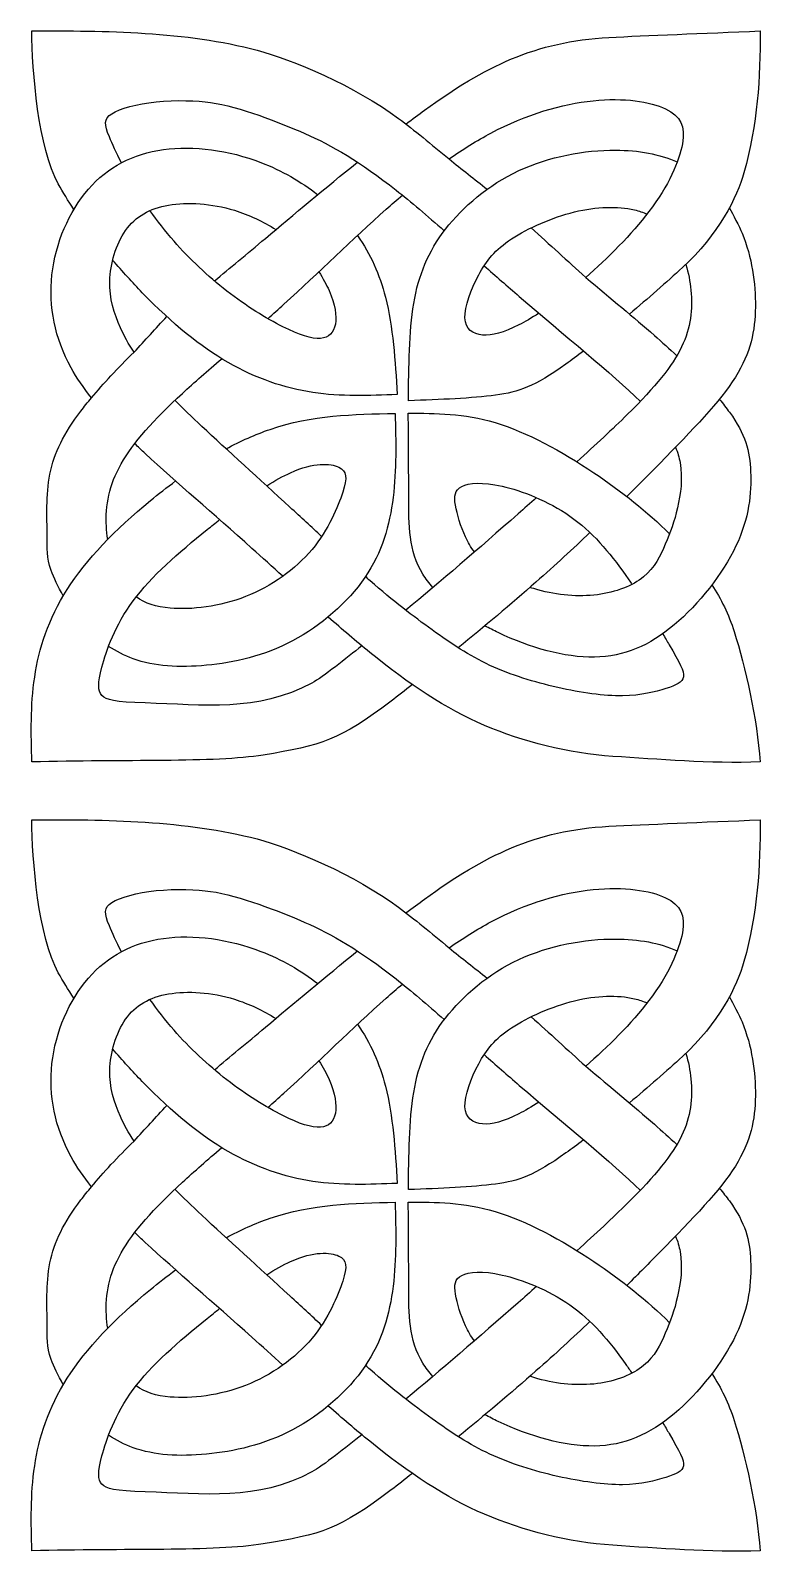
# Model space of a CAD drawing. Header units: millimetres. Extents: x 167 to 430, y 26 to 411.
# Drawn here: x 381 to 430.4, y 132.6 to 235.8 of the extents above; entities that cross this region are included whole.
import ezdxf

# ---------------------------------------------------------------- set-up
doc = ezdxf.new("R2010")
doc.units = ezdxf.units.MM
doc.layers.add('Default', color=7, linetype='Continuous')
doc.layers.add('DV1_Layer_1', color=7, linetype='Continuous')

# ---------------------------------------------------------------- blocks, each defined once
blk = doc.blocks.new('SE')
at = {"layer": 'DV1_Layer_1', "color": 7, "linetype": 'Continuous'}
for points, knots in [([(383.9, 223.65), (383.51, 224.23), (383.15, 224.81), (382.84, 225.38), (381.5, 227.8), (381.05, 233.03), (381.05, 235.75), (385.97, 235.78), (391.51, 235.72), (396.31, 234.44), (398.63, 233.83), (402.94, 232.02), (405.89, 229.82), (406.95, 229.02), (408.11, 228.08), (409.31, 227.07)], [0, 0, 0, 0, 0.166667, 0.166667, 0.166667, 0.333333, 0.333333, 0.333333, 0.5, 0.5, 0.5, 0.666667, 0.666667, 0.666667, 1, 1, 1, 1]), ([(406.39, 229.44), (406.82, 229.77), (407.25, 230.08), (407.65, 230.38), (411.73, 233.33), (415.14, 235.04), (420.14, 235.31), (422.65, 235.44), (426.52, 235.59), (430.39, 235.75), (430.41, 232.58), (430.19, 229.43), (429.29, 226.14), (428.83, 224.48), (427.56, 221.94), (425.13, 219.71), (424.05, 218.71), (422.79, 217.61), (421.53, 216.56)], [0, 0, 0, 0, 0.142857, 0.142857, 0.142857, 0.285714, 0.285714, 0.285714, 0.428571, 0.428571, 0.428571, 0.571429, 0.571429, 0.571429, 0.714286, 0.714286, 0.714286, 1, 1, 1, 1]), ([(409.31, 227.07), (410.25, 227.73), (411.2, 228.32), (412.15, 228.83), (414.56, 230.1), (416.98, 230.81), (419.07, 231.02), (421.17, 231.24), (422.93, 230.96), (423.97, 230.47), (425.01, 229.98), (425.32, 229.28), (425.12, 228.1), (424.91, 226.92), (424.19, 225.26), (422.85, 223.5), (421.68, 221.95), (420.04, 220.33), (418.57, 219.04)], [0, 0, 0, 0, 0.142857, 0.142857, 0.142857, 0.285714, 0.285714, 0.285714, 0.428571, 0.428571, 0.428571, 0.571429, 0.571429, 0.571429, 0.714286, 0.714286, 0.714286, 1, 1, 1, 1]), ([(387.12, 226.81), (386.77, 227.48), (386.49, 228.09), (386.3, 228.56), (385.95, 229.41), (385.91, 229.79), (386.46, 230.14), (387.01, 230.49), (388.15, 230.81), (389.47, 230.94), (390.78, 231.08), (392.28, 231.03), (393.15, 230.9), (395.14, 230.61), (397.74, 229.57), (399.54, 228.8), (401.34, 228.02), (403.31, 226.86), (405.72, 224.96), (406.74, 224.16), (407.83, 223.22), (408.99, 222.21)], [0, 0, 0, 0, 0.125, 0.125, 0.125, 0.25, 0.25, 0.25, 0.375, 0.375, 0.375, 0.5, 0.5, 0.5, 0.625, 0.625, 0.625, 0.75, 0.75, 0.75, 1, 1, 1, 1]), ([(385.09, 210.88), (384.56, 211.55), (384.09, 212.22), (383.71, 212.91), (382.61, 214.91), (382.17, 217.07), (382.41, 219.22), (382.65, 221.37), (383.57, 223.51), (384.88, 225.02), (386.2, 226.53), (387.91, 227.43), (389.96, 227.71), (392, 228), (394.39, 227.67), (396.57, 226.83), (397.97, 226.29), (399.28, 225.54), (400.42, 224.65)], [0, 0, 0, 0, 0.142857, 0.142857, 0.142857, 0.285714, 0.285714, 0.285714, 0.428571, 0.428571, 0.428571, 0.571429, 0.571429, 0.571429, 0.714286, 0.714286, 0.714286, 1, 1, 1, 1]), ([(418.42, 214.05), (418, 213.73), (417.6, 213.43), (417.23, 213.17), (415.07, 211.62), (414.05, 211.27), (412.46, 211.06), (410.87, 210.84), (408.72, 210.76), (406.56, 210.68), (406.58, 213), (406.6, 215.32), (406.92, 217.27), (407.25, 219.21), (407.89, 220.78), (409.07, 222.31), (410.25, 223.83), (411.97, 225.31), (414.04, 226.28), (416.1, 227.24), (418.49, 227.68), (420.59, 227.67), (422.16, 227.66), (423.56, 227.41), (424.77, 226.87)], [0, 0, 0, 0, 0.111111, 0.111111, 0.111111, 0.222222, 0.222222, 0.222222, 0.333333, 0.333333, 0.333333, 0.444444, 0.444444, 0.444444, 0.555556, 0.555556, 0.555556, 0.666667, 0.666667, 0.666667, 0.777778, 0.777778, 0.777778, 1, 1, 1, 1]), ([(393.42, 218.8), (394.45, 219.67), (395.6, 220.62), (396.87, 221.69), (398.77, 223.28), (400.97, 225.13), (403.1, 226.85)], [0, 0, 0, 0, 0.333333, 0.333333, 0.333333, 1, 1, 1, 1]), ([(387.97, 213.97), (387.6, 214.53), (387.31, 215.07), (387.05, 215.63), (386.62, 216.59), (386.3, 217.61), (386.33, 218.79), (386.36, 219.96), (386.74, 221.29), (387.4, 222.23), (388.07, 223.17), (389.03, 223.73), (390.31, 223.95), (391.6, 224.17), (393.22, 224.06), (394.77, 223.59), (395.76, 223.28), (396.72, 222.83), (397.58, 222.28)], [0, 0, 0, 0, 0.142857, 0.142857, 0.142857, 0.285714, 0.285714, 0.285714, 0.428571, 0.428571, 0.428571, 0.571429, 0.571429, 0.571429, 0.714286, 0.714286, 0.714286, 1, 1, 1, 1]), ([(397.03, 216.24), (397.4, 216.57), (397.77, 216.89), (398.13, 217.22), (400.51, 219.38), (402.74, 221.62), (405.05, 223.66), (405.41, 223.98), (405.78, 224.3), (406.15, 224.61)], [0, 0, 0, 0, 0.25, 0.25, 0.25, 0.5, 0.5, 0.5, 1, 1, 1, 1]), ([(400.5, 219.42), (400.78, 218.98), (401.01, 218.55), (401.18, 218.15), (401.6, 217.19), (401.71, 216.43), (401.61, 215.87), (401.5, 215.31), (401.19, 214.95), (400.6, 214.91), (400.02, 214.86), (399.16, 215.14), (398.04, 215.7), (396.93, 216.26), (395.56, 217.1), (394.26, 218.11), (392.96, 219.13), (391.72, 220.3), (390.68, 221.49), (390.08, 222.18), (389.54, 222.87), (389.05, 223.58)], [0, 0, 0, 0, 0.125, 0.125, 0.125, 0.25, 0.25, 0.25, 0.375, 0.375, 0.375, 0.5, 0.5, 0.5, 0.625, 0.625, 0.625, 0.75, 0.75, 0.75, 1, 1, 1, 1]), ([(415.4, 216.61), (414.9, 216.29), (414.45, 216.03), (414.04, 215.82), (413.01, 215.3), (412.22, 215.07), (411.58, 215.13), (410.93, 215.19), (410.42, 215.53), (410.39, 216.29), (410.36, 217.05), (410.8, 218.24), (411.32, 219.21), (411.84, 220.17), (412.43, 220.92), (413.55, 221.65), (414.66, 222.39), (416.29, 223.1), (417.8, 223.48), (419.32, 223.85), (420.73, 223.88), (421.87, 223.62), (422.17, 223.55), (422.46, 223.45), (422.73, 223.34)], [0, 0, 0, 0, 0.111111, 0.111111, 0.111111, 0.222222, 0.222222, 0.222222, 0.333333, 0.333333, 0.333333, 0.444444, 0.444444, 0.444444, 0.555556, 0.555556, 0.555556, 0.666667, 0.666667, 0.666667, 0.777778, 0.777778, 0.777778, 1, 1, 1, 1]), ([(428.3, 223.74), (428.52, 223.35), (428.98, 222.47), (429.16, 222.05), (429.83, 220.41), (430.08, 218.65), (430.06, 217.04), (430.04, 215.42), (429.75, 213.95), (427.66, 210.61), (425.85, 208.74), (423.58, 206.43), (422.88, 205.72), (422.14, 204.97), (421.36, 204.19)], [0, 0, 0, 0, 0.166667, 0.166667, 0.166667, 0.333333, 0.333333, 0.333333, 0.5, 0.5, 0.666667, 0.666667, 0.666667, 1, 1, 1, 1]), ([(403.1, 221.88), (404, 220.62), (404.6, 219.24), (405, 217.7), (405.52, 215.67), (405.66, 213.39), (405.8, 211.1), (403.9, 211.03), (401.99, 210.95), (400.08, 211.24), (398.16, 211.53), (396.24, 212.19), (394.35, 213.27), (392.46, 214.36), (390.6, 215.87), (388.53, 218), (387.87, 218.69), (387.19, 219.44), (386.52, 220.22)], [0, 0, 0, 0, 0.142857, 0.142857, 0.142857, 0.285714, 0.285714, 0.285714, 0.428571, 0.428571, 0.428571, 0.571429, 0.571429, 0.571429, 0.714286, 0.714286, 0.714286, 1, 1, 1, 1]), ([(411.69, 219.83), (412.46, 219.15), (413.26, 218.45), (414.07, 217.75), (417.11, 215.13), (420.35, 212.51), (422.27, 210.63)], [0, 0, 0, 0, 0.333333, 0.333333, 0.333333, 1, 1, 1, 1]), ([(425.36, 219.91), (425.52, 219.35), (425.64, 218.76), (425.7, 218.18), (425.83, 216.88), (425.69, 215.64), (425.06, 214.33), (424.43, 213.02), (423.32, 211.65), (421.38, 209.74), (420.42, 208.78), (419.24, 207.69), (417.97, 206.54)], [0, 0, 0, 0, 0.2, 0.2, 0.2, 0.4, 0.4, 0.4, 0.6, 0.6, 0.6, 1, 1, 1, 1]), ([(418.57, 219.04), (420.3, 217.59), (421.82, 216.34), (423.22, 215.11), (423.74, 214.65), (424.25, 214.19), (424.74, 213.73)], [0, 0, 0, 0, 0.333333, 0.333333, 0.333333, 1, 1, 1, 1]), ([(383.18, 197.45), (382.82, 198.08), (382.53, 198.68), (382.36, 199.17), (382.03, 200.1), (382.1, 200.6), (382.09, 201.64), (382.08, 202.68), (381.99, 204.27), (382.27, 205.71), (382.56, 207.16), (383.23, 208.47), (384.37, 209.98), (384.59, 210.27), (384.83, 210.57), (385.09, 210.88), (385.89, 211.84), (386.85, 212.88), (387.97, 213.97)], [0, 0, 0, 0, 0.142857, 0.142857, 0.142857, 0.285714, 0.285714, 0.285714, 0.428571, 0.428571, 0.428571, 0.571429, 0.571429, 0.571429, 0.714286, 0.714286, 0.714286, 1, 1, 1, 1]), ([(386.19, 201.28), (386.15, 201.57), (386.12, 201.87), (386.1, 202.16), (386.02, 203.6), (386.28, 204.96), (387.1, 206.4), (387.92, 207.85), (389.29, 209.38), (391.25, 211.18), (392.05, 211.92), (392.96, 212.71), (393.91, 213.53)], [0, 0, 0, 0, 0.2, 0.2, 0.2, 0.4, 0.4, 0.4, 0.6, 0.6, 0.6, 1, 1, 1, 1]), ([(400.68, 201.48), (400, 202.11), (399.28, 202.78), (398.53, 203.47), (396.5, 205.34), (394.26, 207.35), (392.57, 208.94), (391.87, 209.59), (391.27, 210.18), (390.74, 210.71)], [0, 0, 0, 0, 0.25, 0.25, 0.25, 0.5, 0.5, 0.5, 1, 1, 1, 1]), ([(427.62, 210.78), (427.87, 210.48), (428.1, 210.18), (428.31, 209.9), (429.39, 208.42), (429.68, 207.28), (429.74, 205.86), (429.81, 204.44), (429.64, 202.73), (428.75, 200.84), (427.86, 198.96), (426.23, 196.89), (422.9, 194.08), (421.18, 193.33), (419.16, 193.3), (417.13, 193.26), (414.8, 193.94), (412.64, 194.96), (412.34, 195.11), (412.03, 195.26), (411.73, 195.42)], [0, 0, 0, 0, 0.125, 0.125, 0.125, 0.25, 0.25, 0.25, 0.375, 0.375, 0.375, 0.5, 0.5, 0.625, 0.625, 0.625, 0.75, 0.75, 0.75, 1, 1, 1, 1]), ([(394.21, 207.42), (395.19, 207.95), (396.19, 208.4), (397.19, 208.74), (400.03, 209.71), (402.84, 209.77), (405.66, 209.82), (405.71, 207.91), (405.75, 206.01), (405.52, 204.13), (405.29, 202.25), (404.77, 200.4), (403.61, 198.7), (402.45, 196.99), (400.64, 195.42), (398.71, 194.4), (396.78, 193.38), (394.74, 192.92), (392.88, 192.75), (391.02, 192.57), (389.34, 192.67), (387.92, 193.18), (387.32, 193.4), (386.76, 193.69), (386.25, 194.03)], [0, 0, 0, 0, 0.111111, 0.111111, 0.111111, 0.222222, 0.222222, 0.222222, 0.333333, 0.333333, 0.333333, 0.444444, 0.444444, 0.444444, 0.555556, 0.555556, 0.555556, 0.666667, 0.666667, 0.666667, 0.777778, 0.777778, 0.777778, 1, 1, 1, 1]), ([(408.22, 198.02), (407.96, 198.31), (407.73, 198.61), (407.54, 198.92), (406.56, 200.49), (406.58, 202.28), (406.58, 204.14), (406.58, 205.99), (406.56, 207.91), (406.55, 209.83), (408.42, 209.83), (410.3, 209.84), (412.43, 209.2), (414.56, 208.56), (416.94, 207.26), (419.12, 205.8), (421.01, 204.54), (422.75, 203.14), (424.25, 201.66)], [0, 0, 0, 0, 0.142857, 0.142857, 0.142857, 0.285714, 0.285714, 0.285714, 0.428571, 0.428571, 0.428571, 0.571429, 0.571429, 0.571429, 0.714286, 0.714286, 0.714286, 1, 1, 1, 1]), ([(398.05, 198.78), (397.35, 199.42), (396.65, 200.05), (395.96, 200.67), (393.35, 203.02), (390.86, 205.13), (388.73, 207.1), (388.49, 207.33), (388.25, 207.55), (388.02, 207.77)], [0, 0, 0, 0, 0.25, 0.25, 0.25, 0.5, 0.5, 0.5, 1, 1, 1, 1]), ([(424.65, 207.53), (424.81, 207.17), (424.9, 206.83), (424.96, 206.49), (425.15, 205.41), (425, 204.35), (424.79, 203.43), (424.58, 202.51), (424.3, 201.74), (423.96, 200.95), (423.63, 200.17), (423.24, 199.37), (422.49, 198.75), (421.74, 198.13), (420.63, 197.7), (419.36, 197.53), (418.09, 197.37), (416.66, 197.48), (415.33, 197.86), (415.15, 197.91), (414.97, 197.97), (414.79, 198.03)], [0, 0, 0, 0, 0.125, 0.125, 0.125, 0.25, 0.25, 0.25, 0.375, 0.375, 0.375, 0.5, 0.5, 0.5, 0.625, 0.625, 0.625, 0.75, 0.75, 0.75, 1, 1, 1, 1]), ([(396.96, 204.91), (397.53, 205.27), (398.07, 205.58), (398.57, 205.8), (400.16, 206.53), (401.28, 206.44), (401.84, 206.18), (402.41, 205.91), (402.42, 205.47), (402.11, 204.48), (401.79, 203.49), (401.15, 201.95), (400.03, 200.6), (398.9, 199.25), (397.29, 198.09), (395.53, 197.4), (393.77, 196.72), (391.86, 196.49), (390.42, 196.62), (389.47, 196.7), (388.72, 196.94), (388.11, 197.38)], [0, 0, 0, 0, 0.125, 0.125, 0.125, 0.25, 0.25, 0.25, 0.375, 0.375, 0.375, 0.5, 0.5, 0.5, 0.625, 0.625, 0.625, 0.75, 0.75, 0.75, 1, 1, 1, 1]), ([(406.83, 191.44), (406.32, 191.04), (405.84, 190.65), (405.4, 190.32), (401.87, 187.66), (400.69, 187.3), (396.71, 186.66), (393.47, 186.13), (387.24, 186.37), (381.05, 186.19), (381, 188.1), (380.95, 190), (381.24, 191.95), (381.53, 193.89), (382.16, 195.87), (383.45, 197.89), (384.73, 199.9), (386.68, 201.94), (389.08, 203.91), (389.63, 204.36), (390.2, 204.8), (390.79, 205.24)], [0, 0, 0, 0, 0.125, 0.125, 0.125, 0.25, 0.25, 0.25, 0.375, 0.375, 0.375, 0.5, 0.5, 0.5, 0.625, 0.625, 0.625, 0.75, 0.75, 0.75, 1, 1, 1, 1]), ([(411.03, 200.43), (410.78, 200.75), (410.6, 201.09), (410.43, 201.45), (410.1, 202.16), (409.85, 202.98), (409.64, 204.21), (409.69, 204.62), (410.17, 204.87), (410.65, 205.11), (411.56, 205.19), (412.9, 204.89), (414.24, 204.58), (416.02, 203.89), (417.5, 202.86), (418.98, 201.82), (420.16, 200.44), (421.29, 198.83), (421.43, 198.63), (421.57, 198.43), (421.7, 198.23)], [0, 0, 0, 0, 0.125, 0.125, 0.125, 0.25, 0.25, 0.375, 0.375, 0.375, 0.5, 0.5, 0.5, 0.625, 0.625, 0.625, 0.75, 0.75, 0.75, 1, 1, 1, 1]), ([(415.24, 204.11), (414.82, 203.74), (414.4, 203.37), (413.99, 203.01), (411.31, 200.65), (408.68, 198.37), (406.39, 196.48)], [0, 0, 0, 0, 0.333333, 0.333333, 0.333333, 1, 1, 1, 1]), ([(403.4, 194.06), (402.36, 193.24), (400.8, 191.96), (400.01, 191.54), (396.32, 189.55), (392.67, 190.07), (388.73, 190.19), (386.64, 190.26), (386.08, 190.39), (385.51, 191.02), (385.5, 191.52), (385.79, 192.63), (386.09, 193.74), (386.69, 195.46), (389.14, 198.77), (390.98, 200.38), (392.93, 201.95), (393.21, 202.17), (393.49, 202.4), (393.77, 202.62)], [0, 0, 0, 0, 0.125, 0.125, 0.125, 0.25, 0.25, 0.25, 0.375, 0.375, 0.5, 0.5, 0.5, 0.625, 0.625, 0.75, 0.75, 0.75, 1, 1, 1, 1]), ([(418.85, 201.74), (417.72, 200.66), (416.51, 199.54), (415.2, 198.38), (413.51, 196.89), (411.67, 195.35), (409.93, 193.93)], [0, 0, 0, 0, 0.333333, 0.333333, 0.333333, 1, 1, 1, 1]), ([(427.12, 198.21), (427.74, 197.25), (428.25, 196.2), (428.63, 195.03), (429.39, 192.65), (430.17, 189.09), (430.39, 186.19), (426.99, 186.08), (423.44, 186.37), (420.41, 186.57), (417.38, 186.77), (414.31, 187.56), (411.71, 188.67), (409.11, 189.78), (406.58, 191.48), (403.94, 193.62), (403.01, 194.37), (402.07, 195.18), (401.13, 196.01)], [0, 0, 0, 0, 0.142857, 0.142857, 0.142857, 0.285714, 0.285714, 0.285714, 0.428571, 0.428571, 0.428571, 0.571429, 0.571429, 0.571429, 0.714286, 0.714286, 0.714286, 1, 1, 1, 1]), ([(423.79, 194.89), (423.95, 194.62), (424.09, 194.37), (424.22, 194.14), (424.93, 192.93), (425.25, 192.35), (425.19, 191.96), (425.13, 191.58), (424.69, 191.39), (423.99, 191.17), (423.3, 190.95), (422.33, 190.69), (419.81, 190.66), (418.25, 190.88), (415.09, 191.6), (413.49, 192.09), (412.08, 192.74), (410.67, 193.4), (409.45, 194.22), (408.16, 195.15), (406.88, 196.07), (405.54, 197.1), (403.96, 198.48), (403.86, 198.57), (403.76, 198.66), (403.65, 198.76)], [0, 0, 0, 0, 0.1, 0.1, 0.1, 0.2, 0.2, 0.2, 0.3, 0.3, 0.3, 0.4, 0.4, 0.5, 0.5, 0.6, 0.6, 0.6, 0.7, 0.7, 0.7, 0.8, 0.8, 0.8, 1, 1, 1, 1]), ([(383.9, 170.17), (383.51, 170.75), (383.15, 171.34), (382.84, 171.9), (381.5, 174.32), (381.05, 179.55), (381.05, 182.27), (385.97, 182.3), (391.51, 182.24), (396.31, 180.97), (398.63, 180.35), (402.94, 178.54), (405.89, 176.34), (406.95, 175.55), (408.11, 174.6), (409.31, 173.59)], [0, 0, 0, 0, 0.166667, 0.166667, 0.166667, 0.333333, 0.333333, 0.333333, 0.5, 0.5, 0.5, 0.666667, 0.666667, 0.666667, 1, 1, 1, 1]), ([(406.39, 175.96), (406.82, 176.29), (407.25, 176.6), (407.65, 176.9), (411.73, 179.85), (415.14, 181.56), (420.14, 181.83), (422.65, 181.96), (426.52, 182.11), (430.39, 182.27), (430.41, 179.1), (430.19, 175.95), (429.29, 172.66), (428.83, 171), (427.56, 168.46), (425.13, 166.23), (424.05, 165.23), (422.79, 164.13), (421.53, 163.08)], [0, 0, 0, 0, 0.142857, 0.142857, 0.142857, 0.285714, 0.285714, 0.285714, 0.428571, 0.428571, 0.428571, 0.571429, 0.571429, 0.571429, 0.714286, 0.714286, 0.714286, 1, 1, 1, 1]), ([(387.12, 173.33), (386.77, 174), (386.49, 174.61), (386.3, 175.08), (385.95, 175.93), (385.91, 176.31), (386.46, 176.66), (387.01, 177.01), (388.15, 177.33), (389.47, 177.47), (390.78, 177.6), (392.28, 177.55), (393.15, 177.42), (395.14, 177.13), (397.74, 176.09), (399.54, 175.32), (401.34, 174.54), (403.31, 173.39), (405.72, 171.48), (406.74, 170.68), (407.83, 169.74), (408.99, 168.73)], [0, 0, 0, 0, 0.125, 0.125, 0.125, 0.25, 0.25, 0.25, 0.375, 0.375, 0.375, 0.5, 0.5, 0.5, 0.625, 0.625, 0.625, 0.75, 0.75, 0.75, 1, 1, 1, 1]), ([(409.31, 173.59), (410.25, 174.25), (411.2, 174.84), (412.15, 175.35), (414.56, 176.63), (416.98, 177.33), (419.07, 177.54), (421.17, 177.76), (422.93, 177.48), (423.97, 176.99), (425.01, 176.5), (425.32, 175.8), (425.12, 174.62), (424.91, 173.44), (424.19, 171.78), (422.85, 170.02), (421.68, 168.47), (420.04, 166.85), (418.57, 165.57)], [0, 0, 0, 0, 0.142857, 0.142857, 0.142857, 0.285714, 0.285714, 0.285714, 0.428571, 0.428571, 0.428571, 0.571429, 0.571429, 0.571429, 0.714286, 0.714286, 0.714286, 1, 1, 1, 1]), ([(385.09, 157.4), (384.56, 158.07), (384.09, 158.74), (383.71, 159.43), (382.61, 161.43), (382.17, 163.59), (382.41, 165.74), (382.65, 167.89), (383.57, 170.03), (384.88, 171.54), (386.2, 173.05), (387.91, 173.95), (389.96, 174.23), (392, 174.52), (394.39, 174.19), (396.57, 173.35), (397.97, 172.81), (399.28, 172.06), (400.42, 171.17)], [0, 0, 0, 0, 0.142857, 0.142857, 0.142857, 0.285714, 0.285714, 0.285714, 0.428571, 0.428571, 0.428571, 0.571429, 0.571429, 0.571429, 0.714286, 0.714286, 0.714286, 1, 1, 1, 1]), ([(393.42, 165.32), (394.45, 166.19), (395.6, 167.14), (396.87, 168.21), (398.77, 169.8), (400.97, 171.65), (403.1, 173.38)], [0, 0, 0, 0, 0.333333, 0.333333, 0.333333, 1, 1, 1, 1]), ([(418.42, 160.57), (418, 160.25), (417.6, 159.95), (417.23, 159.69), (415.07, 158.14), (414.05, 157.79), (412.46, 157.58), (410.87, 157.37), (408.72, 157.28), (406.56, 157.2), (406.58, 159.52), (406.6, 161.84), (406.92, 163.79), (407.25, 165.73), (407.89, 167.3), (409.07, 168.83), (410.25, 170.35), (411.97, 171.84), (414.04, 172.8), (416.1, 173.76), (418.49, 174.2), (420.59, 174.19), (422.16, 174.18), (423.56, 173.93), (424.77, 173.39)], [0, 0, 0, 0, 0.111111, 0.111111, 0.111111, 0.222222, 0.222222, 0.222222, 0.333333, 0.333333, 0.333333, 0.444444, 0.444444, 0.444444, 0.555556, 0.555556, 0.555556, 0.666667, 0.666667, 0.666667, 0.777778, 0.777778, 0.777778, 1, 1, 1, 1]), ([(387.97, 160.49), (387.6, 161.05), (387.31, 161.59), (387.05, 162.15), (386.62, 163.11), (386.3, 164.13), (386.33, 165.31), (386.36, 166.48), (386.74, 167.81), (387.4, 168.75), (388.07, 169.7), (389.03, 170.25), (390.31, 170.47), (391.6, 170.69), (393.22, 170.58), (394.77, 170.11), (395.76, 169.8), (396.72, 169.35), (397.58, 168.8)], [0, 0, 0, 0, 0.142857, 0.142857, 0.142857, 0.285714, 0.285714, 0.285714, 0.428571, 0.428571, 0.428571, 0.571429, 0.571429, 0.571429, 0.714286, 0.714286, 0.714286, 1, 1, 1, 1]), ([(397.03, 162.76), (397.4, 163.09), (397.77, 163.41), (398.13, 163.74), (400.51, 165.9), (402.74, 168.14), (405.05, 170.18), (405.41, 170.5), (405.78, 170.82), (406.15, 171.13)], [0, 0, 0, 0, 0.25, 0.25, 0.25, 0.5, 0.5, 0.5, 1, 1, 1, 1]), ([(415.4, 163.13), (414.9, 162.81), (414.45, 162.55), (414.04, 162.34), (413.01, 161.82), (412.22, 161.6), (411.58, 161.65), (410.93, 161.71), (410.42, 162.05), (410.39, 162.81), (410.36, 163.58), (410.8, 164.76), (411.32, 165.73), (411.84, 166.69), (412.43, 167.44), (413.55, 168.17), (414.66, 168.91), (416.29, 169.62), (417.8, 170), (419.32, 170.37), (420.73, 170.41), (421.87, 170.14), (422.17, 170.07), (422.46, 169.97), (422.73, 169.86)], [0, 0, 0, 0, 0.111111, 0.111111, 0.111111, 0.222222, 0.222222, 0.222222, 0.333333, 0.333333, 0.333333, 0.444444, 0.444444, 0.444444, 0.555556, 0.555556, 0.555556, 0.666667, 0.666667, 0.666667, 0.777778, 0.777778, 0.777778, 1, 1, 1, 1]), ([(428.3, 170.27), (428.52, 169.87), (428.98, 168.99), (429.16, 168.57), (429.83, 166.93), (430.08, 165.17), (430.06, 163.56), (430.04, 161.94), (429.75, 160.47), (427.66, 157.13), (425.85, 155.26), (423.58, 152.95), (422.88, 152.24), (422.14, 151.49), (421.36, 150.71)], [0, 0, 0, 0, 0.166667, 0.166667, 0.166667, 0.333333, 0.333333, 0.333333, 0.5, 0.5, 0.666667, 0.666667, 0.666667, 1, 1, 1, 1]), ([(400.5, 165.94), (400.78, 165.5), (401.01, 165.07), (401.18, 164.67), (401.6, 163.71), (401.71, 162.95), (401.61, 162.39), (401.5, 161.83), (401.19, 161.47), (400.6, 161.43), (400.02, 161.39), (399.16, 161.66), (398.04, 162.22), (396.93, 162.78), (395.56, 163.63), (394.26, 164.64), (392.96, 165.65), (391.72, 166.82), (390.68, 168.01), (390.08, 168.7), (389.54, 169.39), (389.05, 170.1)], [0, 0, 0, 0, 0.125, 0.125, 0.125, 0.25, 0.25, 0.25, 0.375, 0.375, 0.375, 0.5, 0.5, 0.5, 0.625, 0.625, 0.625, 0.75, 0.75, 0.75, 1, 1, 1, 1]), ([(403.1, 168.41), (404, 167.14), (404.6, 165.76), (405, 164.22), (405.52, 162.2), (405.66, 159.91), (405.8, 157.62), (403.9, 157.55), (401.99, 157.47), (400.08, 157.76), (398.16, 158.05), (396.24, 158.71), (394.35, 159.79), (392.46, 160.88), (390.6, 162.39), (388.53, 164.53), (387.87, 165.21), (387.19, 165.96), (386.52, 166.74)], [0, 0, 0, 0, 0.142857, 0.142857, 0.142857, 0.285714, 0.285714, 0.285714, 0.428571, 0.428571, 0.428571, 0.571429, 0.571429, 0.571429, 0.714286, 0.714286, 0.714286, 1, 1, 1, 1]), ([(411.69, 166.35), (412.46, 165.67), (413.26, 164.97), (414.07, 164.27), (417.11, 161.65), (420.35, 159.03), (422.27, 157.15)], [0, 0, 0, 0, 0.333333, 0.333333, 0.333333, 1, 1, 1, 1]), ([(425.36, 166.43), (425.52, 165.87), (425.64, 165.28), (425.7, 164.7), (425.83, 163.4), (425.69, 162.16), (425.06, 160.85), (424.43, 159.55), (423.32, 158.17), (421.38, 156.26), (420.42, 155.3), (419.24, 154.21), (417.97, 153.06)], [0, 0, 0, 0, 0.2, 0.2, 0.2, 0.4, 0.4, 0.4, 0.6, 0.6, 0.6, 1, 1, 1, 1]), ([(418.57, 165.57), (420.3, 164.11), (421.82, 162.86), (423.22, 161.63), (423.74, 161.17), (424.25, 160.71), (424.74, 160.26)], [0, 0, 0, 0, 0.333333, 0.333333, 0.333333, 1, 1, 1, 1]), ([(383.18, 143.97), (382.82, 144.6), (382.53, 145.2), (382.36, 145.69), (382.03, 146.62), (382.1, 147.12), (382.09, 148.16), (382.08, 149.2), (381.99, 150.79), (382.27, 152.23), (382.56, 153.68), (383.23, 154.99), (384.37, 156.5), (384.59, 156.79), (384.83, 157.09), (385.09, 157.4), (385.89, 158.36), (386.85, 159.4), (387.97, 160.49)], [0, 0, 0, 0, 0.142857, 0.142857, 0.142857, 0.285714, 0.285714, 0.285714, 0.428571, 0.428571, 0.428571, 0.571429, 0.571429, 0.571429, 0.714286, 0.714286, 0.714286, 1, 1, 1, 1]), ([(386.19, 147.8), (386.15, 148.09), (386.12, 148.39), (386.1, 148.69), (386.02, 150.12), (386.28, 151.48), (387.1, 152.92), (387.92, 154.37), (389.29, 155.9), (391.25, 157.7), (392.05, 158.44), (392.96, 159.23), (393.91, 160.05)], [0, 0, 0, 0, 0.2, 0.2, 0.2, 0.4, 0.4, 0.4, 0.6, 0.6, 0.6, 1, 1, 1, 1]), ([(400.68, 148), (400, 148.63), (399.28, 149.3), (398.53, 149.99), (396.5, 151.86), (394.26, 153.87), (392.57, 155.46), (391.87, 156.11), (391.27, 156.7), (390.74, 157.23)], [0, 0, 0, 0, 0.25, 0.25, 0.25, 0.5, 0.5, 0.5, 1, 1, 1, 1]), ([(427.62, 157.3), (427.87, 157), (428.1, 156.71), (428.31, 156.43), (429.39, 154.94), (429.68, 153.8), (429.74, 152.38), (429.81, 150.96), (429.64, 149.25), (428.75, 147.36), (427.86, 145.48), (426.23, 143.41), (424.56, 142.01), (422.9, 140.6), (421.18, 139.85), (419.16, 139.82), (417.13, 139.79), (414.8, 140.46), (412.64, 141.48), (412.34, 141.63), (412.03, 141.78), (411.73, 141.94)], [0, 0, 0, 0, 0.125, 0.125, 0.125, 0.25, 0.25, 0.25, 0.375, 0.375, 0.375, 0.5, 0.5, 0.5, 0.625, 0.625, 0.625, 0.75, 0.75, 0.75, 1, 1, 1, 1]), ([(394.21, 153.94), (395.19, 154.47), (396.19, 154.92), (397.19, 155.26), (400.03, 156.23), (402.84, 156.29), (405.66, 156.34), (405.71, 154.43), (405.75, 152.53), (405.52, 150.65), (405.29, 148.77), (404.77, 146.93), (403.61, 145.22), (402.45, 143.51), (400.64, 141.94), (398.71, 140.92), (396.78, 139.9), (394.74, 139.44), (392.88, 139.27), (391.02, 139.09), (389.34, 139.19), (387.92, 139.7), (387.32, 139.92), (386.76, 140.21), (386.25, 140.55)], [0, 0, 0, 0, 0.111111, 0.111111, 0.111111, 0.222222, 0.222222, 0.222222, 0.333333, 0.333333, 0.333333, 0.444444, 0.444444, 0.444444, 0.555556, 0.555556, 0.555556, 0.666667, 0.666667, 0.666667, 0.777778, 0.777778, 0.777778, 1, 1, 1, 1]), ([(408.22, 144.54), (407.96, 144.83), (407.73, 145.13), (407.54, 145.44), (406.56, 147.01), (406.58, 148.8), (406.58, 150.66), (406.58, 152.51), (406.56, 154.43), (406.55, 156.35), (408.42, 156.35), (410.3, 156.36), (414.56, 155.08), (416.94, 153.78), (419.12, 152.33), (421.01, 151.06), (422.75, 149.67), (424.25, 148.18)], [0, 0, 0, 0, 0.142857, 0.142857, 0.142857, 0.285714, 0.285714, 0.285714, 0.428571, 0.428571, 0.428571, 0.571429, 0.571429, 0.714286, 0.714286, 0.714286, 1, 1, 1, 1]), ([(398.05, 145.3), (397.35, 145.94), (396.65, 146.58), (395.96, 147.19), (393.35, 149.54), (390.86, 151.65), (388.73, 153.62), (388.49, 153.85), (388.25, 154.07), (388.02, 154.29)], [0, 0, 0, 0, 0.25, 0.25, 0.25, 0.5, 0.5, 0.5, 1, 1, 1, 1]), ([(424.65, 154.05), (424.81, 153.69), (424.9, 153.35), (424.96, 153.01), (425.15, 151.93), (425, 150.87), (424.79, 149.95), (424.58, 149.03), (424.3, 148.26), (423.96, 147.47), (423.63, 146.69), (423.24, 145.89), (422.49, 145.27), (421.74, 144.65), (420.63, 144.22), (419.36, 144.05), (418.09, 143.89), (416.66, 144), (415.33, 144.38), (415.15, 144.43), (414.97, 144.49), (414.79, 144.55)], [0, 0, 0, 0, 0.125, 0.125, 0.125, 0.25, 0.25, 0.25, 0.375, 0.375, 0.375, 0.5, 0.5, 0.5, 0.625, 0.625, 0.625, 0.75, 0.75, 0.75, 1, 1, 1, 1]), ([(396.96, 151.43), (397.53, 151.79), (398.07, 152.1), (398.57, 152.32), (400.16, 153.05), (401.28, 152.96), (401.84, 152.7), (402.41, 152.43), (402.42, 151.99), (402.11, 151), (401.79, 150.01), (401.15, 148.47), (400.03, 147.12), (398.9, 145.77), (397.29, 144.61), (395.53, 143.93), (393.77, 143.24), (391.86, 143.01), (390.42, 143.14), (389.47, 143.22), (388.72, 143.46), (388.11, 143.9)], [0, 0, 0, 0, 0.125, 0.125, 0.125, 0.25, 0.25, 0.25, 0.375, 0.375, 0.375, 0.5, 0.5, 0.5, 0.625, 0.625, 0.625, 0.75, 0.75, 0.75, 1, 1, 1, 1]), ([(406.83, 137.96), (406.32, 137.56), (405.84, 137.17), (405.4, 136.84), (401.87, 134.18), (400.69, 133.83), (396.71, 133.18), (393.47, 132.65), (387.24, 132.89), (381.05, 132.71), (381, 134.62), (380.95, 136.52), (381.24, 138.47), (381.53, 140.41), (382.16, 142.39), (383.45, 144.41), (384.73, 146.42), (386.68, 148.47), (389.08, 150.43), (389.63, 150.88), (390.2, 151.33), (390.79, 151.76)], [0, 0, 0, 0, 0.125, 0.125, 0.125, 0.25, 0.25, 0.25, 0.375, 0.375, 0.375, 0.5, 0.5, 0.5, 0.625, 0.625, 0.625, 0.75, 0.75, 0.75, 1, 1, 1, 1]), ([(411.03, 146.95), (410.78, 147.27), (410.6, 147.61), (410.43, 147.97), (410.1, 148.69), (409.85, 149.5), (409.75, 150.11), (409.64, 150.73), (409.69, 151.14), (410.17, 151.39), (410.65, 151.63), (411.56, 151.72), (412.9, 151.41), (414.24, 151.11), (416.02, 150.41), (417.5, 149.38), (418.98, 148.34), (420.16, 146.96), (421.29, 145.35), (421.43, 145.15), (421.57, 144.95), (421.7, 144.75)], [0, 0, 0, 0, 0.125, 0.125, 0.125, 0.25, 0.25, 0.25, 0.375, 0.375, 0.375, 0.5, 0.5, 0.5, 0.625, 0.625, 0.625, 0.75, 0.75, 0.75, 1, 1, 1, 1]), ([(415.24, 150.63), (414.82, 150.26), (414.4, 149.89), (413.99, 149.53), (411.31, 147.18), (408.68, 144.9), (406.39, 143)], [0, 0, 0, 0, 0.333333, 0.333333, 0.333333, 1, 1, 1, 1]), ([(403.4, 140.58), (402.36, 139.77), (400.8, 138.48), (400.01, 138.06), (396.32, 136.07), (392.67, 136.59), (388.73, 136.71), (386.64, 136.78), (386.08, 136.91), (385.51, 137.54), (385.5, 138.04), (385.79, 139.15), (386.09, 140.26), (386.69, 141.98), (387.91, 143.64), (389.14, 145.3), (390.98, 146.9), (392.93, 148.47), (393.21, 148.69), (393.49, 148.92), (393.77, 149.14)], [0, 0, 0, 0, 0.125, 0.125, 0.125, 0.25, 0.25, 0.25, 0.375, 0.375, 0.5, 0.5, 0.5, 0.625, 0.625, 0.625, 0.75, 0.75, 0.75, 1, 1, 1, 1]), ([(418.85, 148.27), (417.72, 147.18), (416.51, 146.06), (415.2, 144.91), (413.51, 143.41), (411.67, 141.87), (409.93, 140.45)], [0, 0, 0, 0, 0.333333, 0.333333, 0.333333, 1, 1, 1, 1]), ([(427.12, 144.73), (427.74, 143.77), (428.25, 142.72), (428.63, 141.55), (429.39, 139.17), (430.17, 135.61), (430.39, 132.71), (426.99, 132.6), (423.44, 132.89), (420.41, 133.09), (417.38, 133.3), (414.31, 134.08), (411.71, 135.19), (409.11, 136.3), (406.58, 138), (403.94, 140.14), (403.01, 140.89), (402.07, 141.7), (401.13, 142.53)], [0, 0, 0, 0, 0.142857, 0.142857, 0.142857, 0.285714, 0.285714, 0.285714, 0.428571, 0.428571, 0.428571, 0.571429, 0.571429, 0.571429, 0.714286, 0.714286, 0.714286, 1, 1, 1, 1]), ([(423.79, 141.41), (423.95, 141.14), (424.09, 140.89), (424.22, 140.66), (424.93, 139.45), (425.25, 138.87), (425.19, 138.48), (425.13, 138.1), (424.69, 137.92), (423.99, 137.69), (423.3, 137.47), (422.33, 137.21), (419.81, 137.18), (418.25, 137.41), (416.67, 137.76), (415.09, 138.12), (413.49, 138.61), (412.08, 139.27), (410.67, 139.92), (409.45, 140.74), (408.16, 141.67), (406.88, 142.59), (405.54, 143.62), (403.96, 145.01), (403.86, 145.09), (403.76, 145.19), (403.65, 145.28)], [0, 0, 0, 0, 0.1, 0.1, 0.1, 0.2, 0.2, 0.2, 0.3, 0.3, 0.3, 0.4, 0.4, 0.5, 0.5, 0.5, 0.6, 0.6, 0.6, 0.7, 0.7, 0.7, 0.8, 0.8, 0.8, 1, 1, 1, 1])]:
    blk.add_open_spline(points, degree=3, knots=knots, dxfattribs=at)
for points in [[(409.31, 227.07), (410.17, 226.38), (411.04, 225.7), (411.9, 225.02)], [(409.31, 227.07), (410.17, 226.38), (411.04, 225.7), (411.9, 225.02)], [(414.88, 222.4), (416.11, 221.28), (417.34, 220.16), (418.57, 219.04)], [(414.88, 222.4), (416.11, 221.28), (417.34, 220.16), (418.57, 219.04)], [(414.88, 222.4), (416.11, 221.28), (417.34, 220.16), (418.57, 219.04)], [(414.88, 222.4), (416.11, 221.28), (417.34, 220.16), (418.57, 219.04)], [(387.97, 213.97), (388.71, 214.77), (389.45, 215.58), (390.19, 216.39)], [(409.31, 173.59), (410.17, 172.9), (411.04, 172.22), (411.9, 171.54)], [(409.31, 173.59), (410.17, 172.9), (411.04, 172.22), (411.9, 171.54)], [(414.88, 168.92), (416.11, 167.8), (417.34, 166.68), (418.57, 165.57)], [(414.88, 168.92), (416.11, 167.8), (417.34, 166.68), (418.57, 165.57)], [(414.88, 168.92), (416.11, 167.8), (417.34, 166.68), (418.57, 165.57)], [(414.88, 168.92), (416.11, 167.8), (417.34, 166.68), (418.57, 165.57)], [(387.97, 160.49), (388.71, 161.3), (389.45, 162.1), (390.19, 162.91)]]:
    blk.add_open_spline(points, degree=3, dxfattribs=at)

msp = doc.modelspace()

# ---------------------------------------------------------------- block references
at = {"layer": 'Default'}
msp.add_blockref('SE', (0, 0), dxfattribs=at)

doc.saveas('drawing.dxf')
